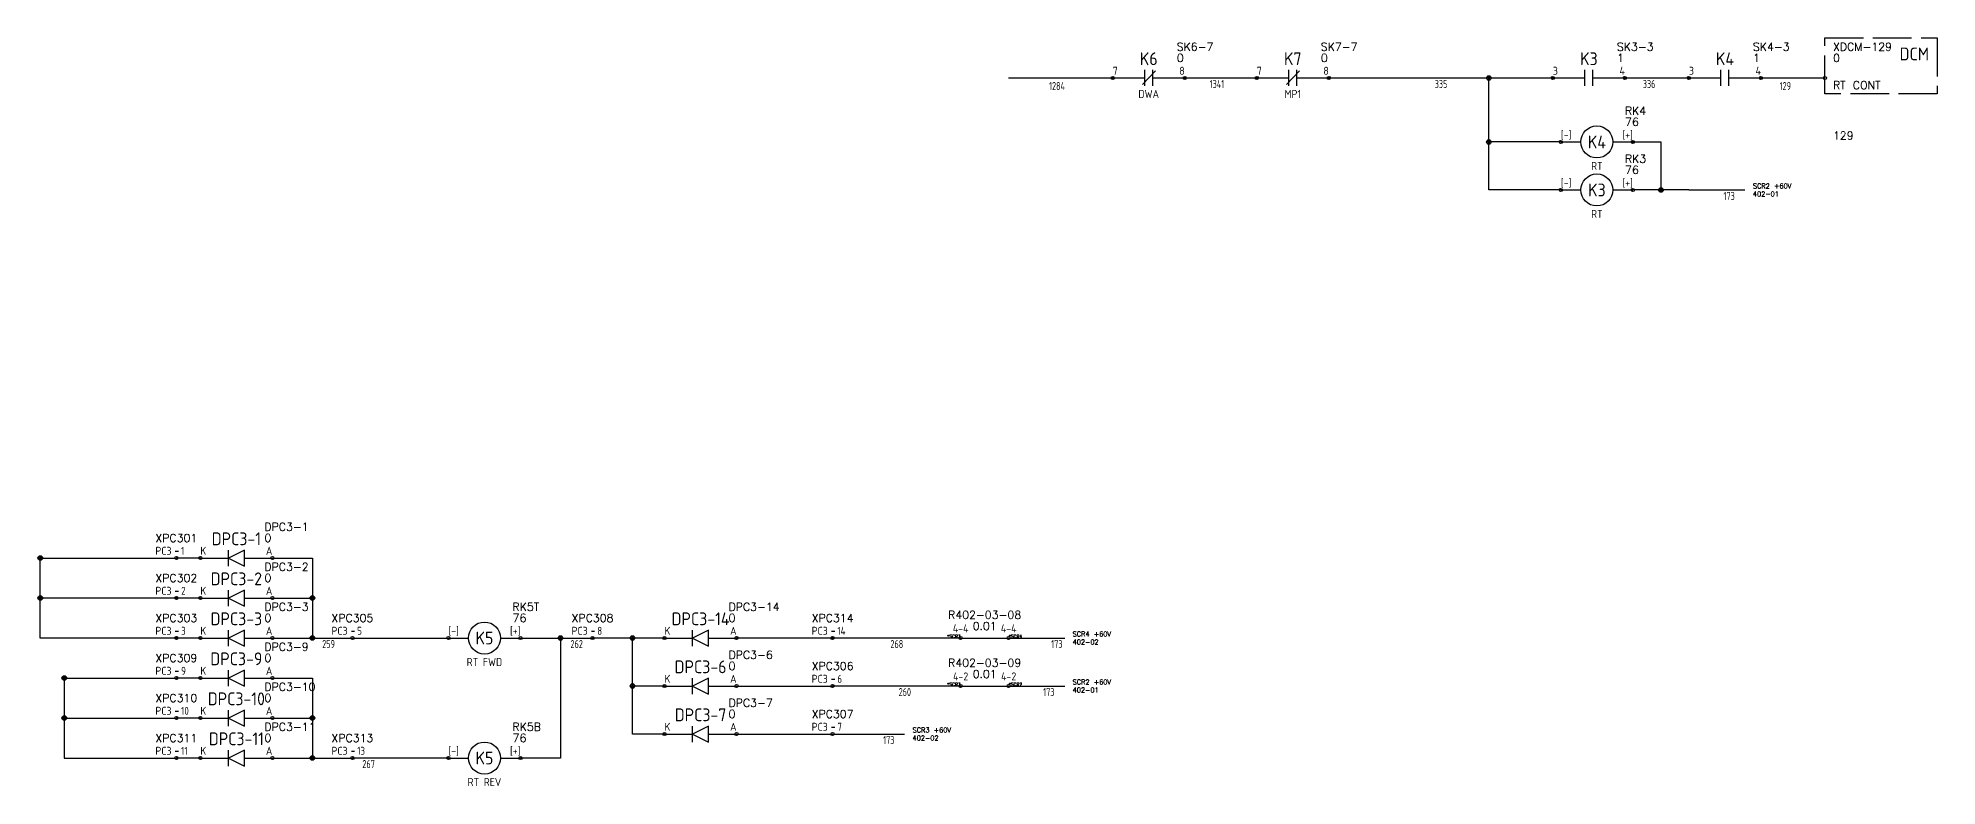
# Model space of a CAD drawing. Header units: millimetres. Extents: x 0 to 2003, y 15 to 1118.
# Drawn here: x 1409 to 2003, y 379 to 613 of the extents above; entities that cross this region are included whole.
import ezdxf
from ezdxf.enums import TextEntityAlignment as Align

# ---------------------------------------------------------------- set-up
doc = ezdxf.new("R2010")
doc.units = ezdxf.units.MM
doc.linetypes.add('ACAD_ISO02W100', pattern=[15, 12, -3])
for name, color, linetype in [('NETLIST', 50, 'Continuous'), ('SYMS', 7, 'Continuous'), ('WIREFIXED', 7, 'Continuous'), ('WIRES', 7, 'Continuous')]:
    doc.layers.add(name, color=color, linetype=linetype)
doc.styles.get("Standard").update_dxf_attribs({"font": 'txt.shx', "bigfont": 'gbcbig.shx'})
doc.styles.add('WD_IEC', font='isocp2.shx', dxfattribs={"width": 0.9, "height": 4})

# ---------------------------------------------------------------- blocks, each defined once
blk = doc.blocks.new('WD_WNH2')
at = {"linetype": 'Continuous', "style": 'WD_IEC', "width": 0.8}
blk.add_attdef('WIRENO', text='', height=2.5, dxfattribs=at).set_placement((0, 0), align=Align.TOP_CENTER)
at = {"style": 'WD_IEC', "flags": 1}
for tag, p in [('W02USER', (0, -1.21)), ('W03USER', (0, -1.33)), ('W04USER', (0, -1.46)), ('W05USER', (0, -1.58)), ('W06USER', (0, -1.71)), ('W07USER', (0, -1.83)), ('W08USER', (0, -1.96)), ('W09USER', (0, -2.08)), ('W01USER', (0, -1.08)), ('W10USER', (0, -2.21))]:
    blk.add_attdef(tag, text='', height=0.08, dxfattribs=at).set_placement(p, align=Align.CENTER)
blk = doc.blocks.new('CONTACT-NC')
for p, q in [((0, 0), (10, 0)), ((13.35, 2.25), (9.28, -2.05)), ((10, -2.5), (10, 2.5)), ((12.5, -2.5), (12.5, 2.5)), ((12.5, 0), (22.5, 0))]:
    blk.add_line(p, q)
for centre in [(0, 0), (22.5, 0)]:
    blk.add_circle(centre, 0.5)
at = {"style": 'WD_IEC', "flags": 1}
blk.add_attdef('LOC', text='', height=4, dxfattribs=at).set_placement((11.25, 11), align=Align.MIDDLE_CENTER)
at = {"style": 'WD_IEC'}
for tag, height, p in [('TAG1', 4, (11.25, 6)), ('DESC1', 2.5, (11.25, -5))]:
    blk.add_attdef(tag, text='', height=height, dxfattribs=at).set_placement(p, align=Align.MIDDLE_CENTER)
for tag, p, height, flags in [('X4TERM01', (0, 0), 0.64, 1), ('TERM01', (0, 1), 2.5, 8), ('X1TERM02', (22.5, 0), 0.64, 1)]:
    blk.add_attdef(tag, p, '', height=height, dxfattribs=dict(at, flags=flags))
at = {"style": 'WD_IEC', "flags": 8}
blk.add_attdef('TERM02', text='', height=2.5, dxfattribs=at).set_placement((22.5, 1), align=Align.RIGHT)
at = {"layer": 'NETLIST'}
for tag, p, height in [('NETTAG', (20, 8.5), 2.5), ('NETVALUE', (20, 5), 2.56)]:
    blk.add_attdef(tag, p, '', height=height, dxfattribs=at)
blk = doc.blocks.new('CONTACTOR-H')
for p, q in [((0, 0), (6.25, 0)), ((16.25, 0), (22.5, 0))]:
    blk.add_line(p, q)
for centre, radius in [((0, 0), 0.5), ((11.25, 0), 5), ((22.5, 0), 0.5)]:
    blk.add_circle(centre, radius)
at = {"style": 'WD_IEC', "flags": 1}
blk.add_attdef('LOC', text='', height=4, dxfattribs=at).set_placement((11.25, 8.5), align=Align.MIDDLE_CENTER)
at = {"style": 'WD_IEC'}
for tag, p, height, flags in [('X4TERM01', (0, 0), 0.64, 1), ('TERM01', (0, 1), 2.5, 8), ('X1TERM02', (22.5, 0), 0.64, 1)]:
    blk.add_attdef(tag, p, '', height=height, dxfattribs=dict(at, flags=flags))
for tag, height, p in [('TAG1', 4, (11.25, 0)), ('DESC1', 2.5, (11.25, -7.5))]:
    blk.add_attdef(tag, text='', height=height, dxfattribs=at).set_placement(p, align=Align.MIDDLE_CENTER)
at = {"style": 'WD_IEC', "flags": 8}
blk.add_attdef('TERM02', text='', height=2.5, dxfattribs=at).set_placement((22.5, 1), align=Align.RIGHT)
at = {"layer": 'NETLIST'}
for tag, p, height in [('NETTAG', (20, 8.5), 2.5), ('NETVALUE', (20, 5), 2.56)]:
    blk.add_attdef(tag, p, '', height=height, dxfattribs=at)
blk = doc.blocks.new('CONTACT-NO')
for p, q in [((2.5, 0), (12.5, 0)), ((12.5, -2.5), (12.5, 2.5)), ((15, -2.5), (15, 2.5)), ((15, 0), (25, 0))]:
    blk.add_line(p, q)
for centre in [(2.5, 0), (25, 0)]:
    blk.add_circle(centre, 0.5)
at = {"style": 'WD_IEC', "flags": 1}
blk.add_attdef('LOC', text='', height=4, dxfattribs=at).set_placement((13.75, 11), align=Align.MIDDLE_CENTER)
at = {"style": 'WD_IEC'}
for tag, height, p in [('TAG1', 4, (13.75, 6)), ('DESC1', 2.5, (13.75, -5))]:
    blk.add_attdef(tag, text='', height=height, dxfattribs=at).set_placement(p, align=Align.MIDDLE_CENTER)
for tag, p, height, flags in [('X4TERM01', (2.5, 0), 0.64, 1), ('TERM01', (2.5, 1), 2.5, 8), ('X1TERM02', (25, 0), 0.64, 1)]:
    blk.add_attdef(tag, p, '', height=height, dxfattribs=dict(at, flags=flags))
at = {"style": 'WD_IEC', "flags": 8}
blk.add_attdef('TERM02', text='', height=2.5, dxfattribs=at).set_placement((25, 1), align=Align.RIGHT)
at = {"layer": 'NETLIST'}
for tag, p, height in [('NETTAG', (22.5, 8.5), 2.5), ('NETVALUE', (22.5, 5), 2.56)]:
    blk.add_attdef(tag, p, '', height=height, dxfattribs=at)
blk = doc.blocks.new('WDDOT')
for radius in [0.72, 0.449, 0.223]:
    blk.add_circle((0, 0), radius)
blk = doc.blocks.new('DCM-2')
at = {"linetype": 'ACAD_ISO02W100'}
blk.add_lwpolyline([(0, 12.5), (35, 12.5), (35, -5), (0, -5)], close=True, dxfattribs=at)
blk.add_circle((0, 0), 0.5)
at = {"style": 'WD_IEC'}
for tag, height, flags, p in [('LOC', 4, 1, (32.5, 14.5)), ('DESC1', 3, 8, (32.5, 2.5))]:
    blk.add_attdef(tag, text='', height=height, dxfattribs=dict(at, flags=flags)).set_placement(p, align=Align.MIDDLE_RIGHT)
blk.add_attdef('TAG1', text='', height=4, dxfattribs=at).set_placement((32.5, 7.5), align=Align.MIDDLE_RIGHT)
at = {"style": 'WD_IEC', "flags": 1}
blk.add_attdef('X4TERM01', (0, 0), '', height=0.5, dxfattribs=at)
blk.add_attdef('TERMDESC01', text='', height=2.5).set_placement((2.5, -1), align=Align.TOP_LEFT)
blk.add_attdef('TERM01', text='', height=2.5).set_placement((2.5, -20), align=Align.BOTTOM_LEFT)
at = {"layer": 'NETLIST'}
for tag, p in [('NETTAG', (2.5, 8.5)), ('NETVALUE', (2.5, 5))]:
    blk.add_attdef(tag, p, '', height=2.5, dxfattribs=at)
blk = doc.blocks.new('DIODE-L')
for p, q in [((-22.5, 0), (-13.75, 0)), ((-13.75, -2.5), (-13.75, 2.5)), ((-8.75, 2.5), (-13.75, 0)), ((-13.75, 0), (-8.75, -2.5)), ((-8.75, -2.5), (-8.75, 2.5)), ((-8.75, 0), (0, 0))]:
    blk.add_line(p, q)
for centre in [(-22.5, 0), (0, 0)]:
    blk.add_circle(centre, 0.5)
at = {"style": 'WD_IEC', "flags": 1}
blk.add_attdef('LOC', text='', height=4, dxfattribs=at).set_placement((-11.25, 11), align=Align.MIDDLE_CENTER)
at = {"style": 'WD_IEC'}
for tag, height, p in [('TAG1', 4, (-11.25, 6)), ('DESC1', 2.5, (-11.25, -5))]:
    blk.add_attdef(tag, text='', height=height, dxfattribs=at).set_placement(p, align=Align.MIDDLE_CENTER)
for tag, p, height, flags in [('X4TERM01', (-22.5, 0), 0.64, 1), ('TERM01', (-22.5, 1), 2.5, 8), ('X1TERM02', (0, 0), 0.64, 1)]:
    blk.add_attdef(tag, p, '', height=height, dxfattribs=dict(at, flags=flags))
at = {"style": 'WD_IEC', "flags": 8}
blk.add_attdef('TERM02', text='', height=2.5, dxfattribs=at).set_placement((0, 1), align=Align.RIGHT)
at = {"layer": 'NETLIST'}
for tag, p, height in [('NETTAG', (-2.5, 8.5), 2.5), ('NETVALUE', (-2.5, 5), 2.56)]:
    blk.add_attdef(tag, p, '', height=height, dxfattribs=at)
blk = doc.blocks.new('TBH-1')
blk.add_line((-0.33, 2.17), (0.65, 2.17))
blk.add_circle((0, 0), 0.5)
at = {"style": 'WD_IEC', "flags": 1}
blk.add_attdef('LOC', text='', height=4, dxfattribs=at).set_placement((-15, 7.5), align=Align.MIDDLE_LEFT)
at = {"style": 'WD_IEC'}
blk.add_attdef('TAG1', text='', height=2.5, dxfattribs=at).set_placement((-1.5, 1), align=Align.RIGHT)
at = {"style": 'WD_IEC', "flags": 1}
blk.add_attdef('X1TERM01', (0, 0), '', height=0.5, dxfattribs=at)
at = {"style": 'WD_IEC', "width": 0.9}
blk.add_attdef('TERM01', (1.5, 1), '', height=2.5, dxfattribs=at)
at = {"layer": 'NETLIST'}
for tag, p in [('NETTAG', (0, 5)), ('NETVALUE', (0, -2.5))]:
    blk.add_attdef(tag, text='', height=2.5, dxfattribs=at).set_placement(p, align=Align.CENTER)
blk = doc.blocks.new('INTERCONNECT-H1')
blk.add_line((-2.5, 0), (12.5, 0))
for centre in [(-2.5, 0), (12.5, 0)]:
    blk.add_circle(centre, 0.5)
at = {"style": 'WD_IEC', "flags": 1}
for tag, height, p in [('LOC', 4, (5, 10)), ('TAG1', 4, (-2.43, 3.16)), ('DESC1', 2.5, (5, -2.5))]:
    blk.add_attdef(tag, text='', height=height, dxfattribs=at).set_placement(p, align=Align.MIDDLE_CENTER)
at = {"style": 'WD_IEC', "flags": 8}
for tag, p in [('TERM01', (-2.5, 1)), ('TERM02', (12.5, 1))]:
    blk.add_attdef(tag, text='', height=2.5, dxfattribs=at).set_placement(p, align=Align.BOTTOM_CENTER)
at = {"style": 'WD_IEC', "flags": 1}
for tag, p in [('X4TERM01', (-2.5, 0)), ('X1TERM02', (12.5, 0))]:
    blk.add_attdef(tag, p, '', height=0.64, dxfattribs=at)
at = {"layer": 'NETLIST'}
for tag, p in [('NETTAG', (5, 6)), ('NETVALUE', (5, 2.5))]:
    blk.add_attdef(tag, text='', height=2.5, dxfattribs=at).set_placement(p, align=Align.CENTER)
blk.add_attdef('X4TERMDESC01', text='', height=1, dxfattribs=at).set_placement((-2.5, 0), align=Align.RIGHT)
blk.add_attdef('X1TERMDESC02', (12.5, 0), '', height=1, dxfattribs=at)

msp = doc.modelspace()

# ---------------------------------------------------------------- linework, layer by layer
at = {"layer": 'WIRES'}
for p, q in [((1712.5, 600), (1745, 600)), ((1767.5, 600), (1790, 600)), ((1812.5, 600), (1882.5, 600)), ((1862.5, 565), (1862.5, 600)), ((1905, 600), (1925, 600)), ((1947.5, 600), (1967.5, 600)), ((1885, 580), (1862.5, 580)), ((1907.5, 580), (1916.25, 580)), ((1916.25, 580), (1916.25, 565)), ((1885, 565), (1862.5, 565)), ((1916.25, 565), (1907.5, 565)), ((1925, 565), (1916.25, 565)), ((1925, 565), (1942.5, 565)), ((1410, 450), (1452.5, 450)), ((1410, 437.5), (1410, 450)), ((1460, 450), (1452.5, 450)), ((1482.5, 450), (1495, 450)), ((1495, 450), (1495, 425)), ((1452.5, 437.5), (1410, 437.5)), ((1410, 425), (1410, 437.5)), ((1460, 437.5), (1452.5, 437.5)), ((1482.5, 437.5), (1495, 437.5)), ((1452.5, 425), (1410, 425)), ((1460, 425), (1452.5, 425)), ((1482.5, 425), (1495, 425)), ((1495, 425), (1507.5, 425)), ((1507.5, 425), (1537.5, 425)), ((1560, 425), (1572.5, 425)), ((1572.5, 425), (1572.5, 387.5)), ((1572.5, 425), (1582.5, 425)), ((1605, 425), (1582.5, 425)), ((1595, 410), (1595, 425)), ((1657.5, 425), (1627.5, 425)), ((1697.5, 425), (1657.5, 425)), ((1712.5, 425), (1730, 425)), ((1417.5, 412.5), (1452.5, 412.5)), ((1417.5, 412.5), (1417.5, 400)), ((1460, 412.5), (1452.5, 412.5)), ((1482.5, 412.5), (1495, 412.5)), ((1495, 412.5), (1495, 387.5)), ((1605, 410), (1595, 410)), ((1595, 395), (1595, 410)), ((1595, 410), (1595, 410)), ((1627.5, 410), (1657.5, 410)), ((1697.5, 410), (1657.5, 410)), ((1712.5, 410), (1730, 410)), ((1417.5, 400), (1452.5, 400)), ((1417.5, 400), (1417.5, 387.5)), ((1460, 400), (1452.5, 400)), ((1482.5, 400), (1495, 400)), ((1605, 395), (1595, 395)), ((1627.5, 395), (1657.5, 395)), ((1657.5, 395), (1680, 395)), ((1417.5, 387.5), (1452.5, 387.5)), ((1460, 387.5), (1452.5, 387.5)), ((1482.5, 387.5), (1495, 387.5)), ((1495, 387.5), (1507.5, 387.5)), ((1537.5, 387.5), (1507.5, 387.5)), ((1572.5, 387.5), (1560, 387.5))]:
    msp.add_line(p, q, dxfattribs=at)

# ---------------------------------------------------------------- block references
for name, p, values in [('DCM-2', (1967.5, 600), {'TERMDESC01': 'RT CONT', 'TAG1': 'DCM', 'TERM01': '129', 'NETTAG': 'XDCM-129', 'NETVALUE': '0'}), ('TBH-1', (1452.5, 450), {'TAG1': 'PC3', 'TERM01': '1', 'NETTAG': 'XPC301'}), ('TBH-1', (1452.5, 437.5), {'TAG1': 'PC3', 'TERM01': '2', 'NETTAG': 'XPC302'}), ('TBH-1', (1452.5, 425), {'TAG1': 'PC3', 'TERM01': '3', 'NETTAG': 'XPC303'}), ('TBH-1', (1507.5, 425), {'TAG1': 'PC3', 'TERM01': '5', 'NETTAG': 'XPC305'}), ('TBH-1', (1582.5, 425), {'TAG1': 'PC3', 'TERM01': '8', 'NETTAG': 'XPC308'}), ('TBH-1', (1657.5, 425), {'TAG1': 'PC3', 'TERM01': '14', 'NETTAG': 'XPC314'}), ('TBH-1', (1452.5, 412.5), {'TAG1': 'PC3', 'TERM01': '9', 'NETTAG': 'XPC309'}), ('TBH-1', (1657.5, 410), {'TAG1': 'PC3', 'TERM01': '6', 'NETTAG': 'XPC306'}), ('TBH-1', (1452.5, 400), {'TAG1': 'PC3', 'TERM01': '10', 'NETTAG': 'XPC310'}), ('TBH-1', (1657.5, 395), {'TAG1': 'PC3', 'TERM01': '7', 'NETTAG': 'XPC307'}), ('TBH-1', (1452.5, 387.5), {'TAG1': 'PC3', 'TERM01': '11', 'NETTAG': 'XPC311'}), ('TBH-1', (1507.5, 387.5), {'TAG1': 'PC3', 'TERM01': '13', 'NETTAG': 'XPC313'})]:
    msp.add_blockref(name, p).add_auto_attribs(values)
ref = msp.add_blockref('CONTACT-NC', (1745, 600))
ref.add_attrib('TERM02', '8', dxfattribs={"height": 2.5, "style": 'WD_IEC'}).set_placement((1767.5, 601), align=Align.RIGHT)
ref.add_attrib('TERM01', '7', (1745, 601), dxfattribs={"height": 2.5, "style": 'WD_IEC'})
ref.add_attrib('DESC1', 'DWA', dxfattribs={"height": 2.5, "style": 'WD_IEC'}).set_placement((1756.25, 595), align=Align.MIDDLE_CENTER)
ref.add_attrib('TAG1', 'K6', dxfattribs={"height": 4, "style": 'WD_IEC'}).set_placement((1756.25, 606), align=Align.MIDDLE_CENTER)
ref.add_attrib('NETVALUE', '0', (1765, 605), dxfattribs={"layer": 'NETLIST', "height": 2.56})
ref.add_attrib('NETTAG', 'SK6-7', (1765, 608.5), dxfattribs={"layer": 'NETLIST', "height": 2.5})
ref = msp.add_blockref('CONTACT-NC', (1790, 600))
ref.add_attrib('TERM02', '8', dxfattribs={"height": 2.5, "style": 'WD_IEC'}).set_placement((1812.5, 601), align=Align.RIGHT)
ref.add_attrib('TERM01', '7', (1790, 601), dxfattribs={"height": 2.5, "style": 'WD_IEC'})
ref.add_attrib('DESC1', 'MP1', dxfattribs={"height": 2.5, "style": 'WD_IEC'}).set_placement((1801.25, 595), align=Align.MIDDLE_CENTER)
ref.add_attrib('TAG1', 'K7', dxfattribs={"height": 4, "style": 'WD_IEC'}).set_placement((1801.25, 606), align=Align.MIDDLE_CENTER)
ref.add_attrib('NETVALUE', '0', (1810, 605), dxfattribs={"layer": 'NETLIST', "height": 2.56})
ref.add_attrib('NETTAG', 'SK7-7', (1810, 608.5), dxfattribs={"layer": 'NETLIST', "height": 2.5})
ref = msp.add_blockref('CONTACT-NO', (1880, 600))
ref.add_attrib('NETTAG', 'SK3-3', (1902.5, 608.5), dxfattribs={"layer": 'NETLIST', "height": 2.5})
ref.add_attrib('NETVALUE', '1', (1902.5, 605), dxfattribs={"layer": 'NETLIST', "height": 2.56})
ref.add_attrib('TAG1', 'K3', dxfattribs={"height": 4, "style": 'WD_IEC'}).set_placement((1893.75, 606), align=Align.MIDDLE_CENTER)
ref.add_attrib('TERM01', '3', (1882.5, 601), dxfattribs={"height": 2.5, "style": 'WD_IEC'})
ref.add_attrib('TERM02', '4', dxfattribs={"height": 2.5, "style": 'WD_IEC'}).set_placement((1905, 601), align=Align.RIGHT)
ref = msp.add_blockref('CONTACT-NO', (1922.5, 600))
ref.add_attrib('NETTAG', 'SK4-3', (1945, 608.5), dxfattribs={"layer": 'NETLIST', "height": 2.5})
ref.add_attrib('NETVALUE', '1', (1945, 605), dxfattribs={"layer": 'NETLIST', "height": 2.56})
ref.add_attrib('TAG1', 'K4', dxfattribs={"height": 4, "style": 'WD_IEC'}).set_placement((1936.25, 606), align=Align.MIDDLE_CENTER)
ref.add_attrib('TERM01', '3', (1925, 601), dxfattribs={"height": 2.5, "style": 'WD_IEC'})
ref.add_attrib('TERM02', '4', dxfattribs={"height": 2.5, "style": 'WD_IEC'}).set_placement((1947.5, 601), align=Align.RIGHT)
ref = msp.add_blockref('CONTACTOR-H', (1885, 580))
ref.add_attrib('TERM02', '[+]', dxfattribs={"height": 2.5, "style": 'WD_IEC'}).set_placement((1907.5, 581), align=Align.RIGHT)
ref.add_attrib('TERM01', '[-]', (1885, 581), dxfattribs={"height": 2.5, "style": 'WD_IEC'})
ref.add_attrib('DESC1', 'RT', dxfattribs={"height": 2.5, "style": 'WD_IEC'}).set_placement((1896.25, 572.5), align=Align.MIDDLE_CENTER)
ref.add_attrib('TAG1', 'K4', dxfattribs={"height": 4, "style": 'WD_IEC'}).set_placement((1896.25, 580), align=Align.MIDDLE_CENTER)
ref.add_attrib('NETVALUE', '76', (1905, 585), dxfattribs={"layer": 'NETLIST', "height": 2.56})
ref.add_attrib('NETTAG', 'RK4', (1905, 588.5), dxfattribs={"layer": 'NETLIST', "height": 2.5})
ref = msp.add_blockref('CONTACTOR-H', (1885, 565))
ref.add_attrib('TERM02', '[+]', dxfattribs={"height": 2.5, "style": 'WD_IEC'}).set_placement((1907.5, 566), align=Align.RIGHT)
ref.add_attrib('TERM01', '[-]', (1885, 566), dxfattribs={"height": 2.5, "style": 'WD_IEC'})
ref.add_attrib('DESC1', 'RT', dxfattribs={"height": 2.5, "style": 'WD_IEC'}).set_placement((1896.25, 557.5), align=Align.MIDDLE_CENTER)
ref.add_attrib('TAG1', 'K3', dxfattribs={"height": 4, "style": 'WD_IEC'}).set_placement((1896.25, 565), align=Align.MIDDLE_CENTER)
ref.add_attrib('NETVALUE', '76', (1905, 570), dxfattribs={"layer": 'NETLIST', "height": 2.56})
ref.add_attrib('NETTAG', 'RK3', (1905, 573.5), dxfattribs={"layer": 'NETLIST', "height": 2.5})
ref = msp.add_blockref('DIODE-L', (1482.5, 450))
ref.add_attrib('NETTAG', 'DPC3-1', (1480, 458.5), dxfattribs={"layer": 'NETLIST', "height": 2.5})
ref.add_attrib('NETVALUE', '0', (1480, 455), dxfattribs={"layer": 'NETLIST', "height": 2.56})
ref.add_attrib('TAG1', 'DPC3-1', dxfattribs={"height": 4, "style": 'WD_IEC'}).set_placement((1471.25, 456), align=Align.MIDDLE_CENTER)
ref.add_attrib('TERM01', 'K', (1460, 451), dxfattribs={"height": 2.5, "style": 'WD_IEC'})
ref.add_attrib('TERM02', 'A', dxfattribs={"height": 2.5, "style": 'WD_IEC'}).set_placement((1482.5, 451), align=Align.RIGHT)
ref = msp.add_blockref('DIODE-L', (1482.5, 437.5))
ref.add_attrib('NETTAG', 'DPC3-2', (1480, 446), dxfattribs={"layer": 'NETLIST', "height": 2.5})
ref.add_attrib('NETVALUE', '0', (1480, 442.5), dxfattribs={"layer": 'NETLIST', "height": 2.56})
ref.add_attrib('TAG1', 'DPC3-2', dxfattribs={"height": 4, "style": 'WD_IEC'}).set_placement((1471.25, 443.5), align=Align.MIDDLE_CENTER)
ref.add_attrib('TERM01', 'K', (1460, 438.5), dxfattribs={"height": 2.5, "style": 'WD_IEC'})
ref.add_attrib('TERM02', 'A', dxfattribs={"height": 2.5, "style": 'WD_IEC'}).set_placement((1482.5, 438.5), align=Align.RIGHT)
ref = msp.add_blockref('DIODE-L', (1482.5, 425))
ref.add_attrib('NETTAG', 'DPC3-3', (1480, 433.5), dxfattribs={"layer": 'NETLIST', "height": 2.5})
ref.add_attrib('NETVALUE', '0', (1480, 430), dxfattribs={"layer": 'NETLIST', "height": 2.56})
ref.add_attrib('TAG1', 'DPC3-3', dxfattribs={"height": 4, "style": 'WD_IEC'}).set_placement((1471.25, 431), align=Align.MIDDLE_CENTER)
ref.add_attrib('TERM01', 'K', (1460, 426), dxfattribs={"height": 2.5, "style": 'WD_IEC'})
ref.add_attrib('TERM02', 'A', dxfattribs={"height": 2.5, "style": 'WD_IEC'}).set_placement((1482.5, 426), align=Align.RIGHT)
ref = msp.add_blockref('CONTACTOR-H', (1537.5, 425))
ref.add_attrib('TERM02', '[+]', dxfattribs={"height": 2.5, "style": 'WD_IEC'}).set_placement((1560, 426), align=Align.RIGHT)
ref.add_attrib('TERM01', '[-]', (1537.5, 426), dxfattribs={"height": 2.5, "style": 'WD_IEC'})
ref.add_attrib('DESC1', 'RT FWD', dxfattribs={"height": 2.5, "style": 'WD_IEC'}).set_placement((1548.75, 417.5), align=Align.MIDDLE_CENTER)
ref.add_attrib('TAG1', 'K5', dxfattribs={"height": 4, "style": 'WD_IEC'}).set_placement((1548.75, 425), align=Align.MIDDLE_CENTER)
ref.add_attrib('NETVALUE', '76', (1557.5, 430), dxfattribs={"layer": 'NETLIST', "height": 2.56})
ref.add_attrib('NETTAG', 'RK5T', (1557.5, 433.5), dxfattribs={"layer": 'NETLIST', "height": 2.5})
ref = msp.add_blockref('DIODE-L', (1627.5, 425))
ref.add_attrib('NETTAG', 'DPC3-14', (1625, 433.5), dxfattribs={"layer": 'NETLIST', "height": 2.5})
ref.add_attrib('NETVALUE', '0', (1625, 430), dxfattribs={"layer": 'NETLIST', "height": 2.56})
ref.add_attrib('TAG1', 'DPC3-14', dxfattribs={"height": 4, "style": 'WD_IEC'}).set_placement((1616.25, 431), align=Align.MIDDLE_CENTER)
ref.add_attrib('TERM01', 'K', (1605, 426), dxfattribs={"height": 2.5, "style": 'WD_IEC'})
ref.add_attrib('TERM02', 'A', dxfattribs={"height": 2.5, "style": 'WD_IEC'}).set_placement((1627.5, 426), align=Align.RIGHT)
ref = msp.add_blockref('INTERCONNECT-H1', (1700, 425))
ref.add_attrib('TERM02', '4-4', dxfattribs={"height": 2.5, "style": 'WD_IEC'}).set_placement((1712.5, 426), align=Align.BOTTOM_CENTER)
ref.add_attrib('TERM01', '4-4', dxfattribs={"height": 2.5, "style": 'WD_IEC'}).set_placement((1697.5, 426), align=Align.BOTTOM_CENTER)
ref.add_attrib('NETVALUE', '0.01', dxfattribs={"layer": 'NETLIST', "height": 2.5}).set_placement((1705, 427.5), align=Align.CENTER)
ref.add_attrib('NETTAG', 'R402-03-08', dxfattribs={"layer": 'NETLIST', "height": 2.5}).set_placement((1705, 431), align=Align.CENTER)
ref.add_attrib('X4TERMDESC01', '*SCR3', dxfattribs={"layer": 'NETLIST', "height": 1}).set_placement((1697.5, 425), align=Align.RIGHT)
ref.add_attrib('X1TERMDESC02', '*SCR4', (1712.5, 425), dxfattribs={"layer": 'NETLIST', "height": 1})
ref = msp.add_blockref('DIODE-L', (1482.5, 412.5))
ref.add_attrib('NETTAG', 'DPC3-9', (1480, 421), dxfattribs={"layer": 'NETLIST', "height": 2.5})
ref.add_attrib('NETVALUE', '0', (1480, 417.5), dxfattribs={"layer": 'NETLIST', "height": 2.56})
ref.add_attrib('TAG1', 'DPC3-9', dxfattribs={"height": 4, "style": 'WD_IEC'}).set_placement((1471.25, 418.5), align=Align.MIDDLE_CENTER)
ref.add_attrib('TERM01', 'K', (1460, 413.5), dxfattribs={"height": 2.5, "style": 'WD_IEC'})
ref.add_attrib('TERM02', 'A', dxfattribs={"height": 2.5, "style": 'WD_IEC'}).set_placement((1482.5, 413.5), align=Align.RIGHT)
ref = msp.add_blockref('DIODE-L', (1627.5, 410))
ref.add_attrib('NETTAG', 'DPC3-6', (1625, 418.5), dxfattribs={"layer": 'NETLIST', "height": 2.5})
ref.add_attrib('NETVALUE', '0', (1625, 415), dxfattribs={"layer": 'NETLIST', "height": 2.56})
ref.add_attrib('TAG1', 'DPC3-6', dxfattribs={"height": 4, "style": 'WD_IEC'}).set_placement((1616.25, 416), align=Align.MIDDLE_CENTER)
ref.add_attrib('TERM01', 'K', (1605, 411), dxfattribs={"height": 2.5, "style": 'WD_IEC'})
ref.add_attrib('TERM02', 'A', dxfattribs={"height": 2.5, "style": 'WD_IEC'}).set_placement((1627.5, 411), align=Align.RIGHT)
ref = msp.add_blockref('INTERCONNECT-H1', (1700, 410))
ref.add_attrib('TERM02', '4-2', dxfattribs={"height": 2.5, "style": 'WD_IEC'}).set_placement((1712.5, 411), align=Align.BOTTOM_CENTER)
ref.add_attrib('TERM01', '4-2', dxfattribs={"height": 2.5, "style": 'WD_IEC'}).set_placement((1697.5, 411), align=Align.BOTTOM_CENTER)
ref.add_attrib('NETVALUE', '0.01', dxfattribs={"layer": 'NETLIST', "height": 2.5}).set_placement((1705, 412.5), align=Align.CENTER)
ref.add_attrib('NETTAG', 'R402-03-09', dxfattribs={"layer": 'NETLIST', "height": 2.5}).set_placement((1705, 416), align=Align.CENTER)
ref.add_attrib('X4TERMDESC01', '*SCR3', dxfattribs={"layer": 'NETLIST', "height": 1}).set_placement((1697.5, 410), align=Align.RIGHT)
ref.add_attrib('X1TERMDESC02', '*SCR2', (1712.5, 410), dxfattribs={"layer": 'NETLIST', "height": 1})
ref = msp.add_blockref('DIODE-L', (1482.5, 400))
ref.add_attrib('NETTAG', 'DPC3-10', (1480, 408.5), dxfattribs={"layer": 'NETLIST', "height": 2.5})
ref.add_attrib('NETVALUE', '0', (1480, 405), dxfattribs={"layer": 'NETLIST', "height": 2.56})
ref.add_attrib('TAG1', 'DPC3-10', dxfattribs={"height": 4, "style": 'WD_IEC'}).set_placement((1471.25, 406), align=Align.MIDDLE_CENTER)
ref.add_attrib('TERM01', 'K', (1460, 401), dxfattribs={"height": 2.5, "style": 'WD_IEC'})
ref.add_attrib('TERM02', 'A', dxfattribs={"height": 2.5, "style": 'WD_IEC'}).set_placement((1482.5, 401), align=Align.RIGHT)
ref = msp.add_blockref('DIODE-L', (1627.5, 395))
ref.add_attrib('NETTAG', 'DPC3-7', (1625, 403.5), dxfattribs={"layer": 'NETLIST', "height": 2.5})
ref.add_attrib('NETVALUE', '0', (1625, 400), dxfattribs={"layer": 'NETLIST', "height": 2.56})
ref.add_attrib('TAG1', 'DPC3-7', dxfattribs={"height": 4, "style": 'WD_IEC'}).set_placement((1616.25, 401), align=Align.MIDDLE_CENTER)
ref.add_attrib('TERM01', 'K', (1605, 396), dxfattribs={"height": 2.5, "style": 'WD_IEC'})
ref.add_attrib('TERM02', 'A', dxfattribs={"height": 2.5, "style": 'WD_IEC'}).set_placement((1627.5, 396), align=Align.RIGHT)
ref = msp.add_blockref('DIODE-L', (1482.5, 387.5))
ref.add_attrib('NETTAG', 'DPC3-11', (1480, 396), dxfattribs={"layer": 'NETLIST', "height": 2.5})
ref.add_attrib('NETVALUE', '0', (1480, 392.5), dxfattribs={"layer": 'NETLIST', "height": 2.56})
ref.add_attrib('TAG1', 'DPC3-11', dxfattribs={"height": 4, "style": 'WD_IEC'}).set_placement((1471.25, 393.5), align=Align.MIDDLE_CENTER)
ref.add_attrib('TERM01', 'K', (1460, 388.5), dxfattribs={"height": 2.5, "style": 'WD_IEC'})
ref.add_attrib('TERM02', 'A', dxfattribs={"height": 2.5, "style": 'WD_IEC'}).set_placement((1482.5, 388.5), align=Align.RIGHT)
ref = msp.add_blockref('CONTACTOR-H', (1537.5, 387.5))
ref.add_attrib('TERM02', '[+]', dxfattribs={"height": 2.5, "style": 'WD_IEC'}).set_placement((1560, 388.5), align=Align.RIGHT)
ref.add_attrib('TERM01', '[-]', (1537.5, 388.5), dxfattribs={"height": 2.5, "style": 'WD_IEC'})
ref.add_attrib('DESC1', 'RT REV', dxfattribs={"height": 2.5, "style": 'WD_IEC'}).set_placement((1548.75, 380), align=Align.MIDDLE_CENTER)
ref.add_attrib('TAG1', 'K5', dxfattribs={"height": 4, "style": 'WD_IEC'}).set_placement((1548.75, 387.5), align=Align.MIDDLE_CENTER)
ref.add_attrib('NETVALUE', '76', (1557.5, 392.5), dxfattribs={"layer": 'NETLIST', "height": 2.56})
ref.add_attrib('NETTAG', 'RK5B', (1557.5, 396), dxfattribs={"layer": 'NETLIST', "height": 2.5})
at = {"layer": 'SYMS'}
for p in [(1862.5, 600), (1862.5, 580), (1916.25, 565), (1410, 450), (1410, 437.5), (1495, 437.5), (1495, 425), (1572.5, 425), (1595, 425), (1417.5, 412.5), (1595, 410), (1417.5, 400), (1495, 400), (1495, 387.5)]:
    msp.add_blockref('WDDOT', p, dxfattribs=at)
at = {"layer": 'WIREFIXED'}
ref = msp.add_blockref('WD_WNH2', (1777.5, 600), dxfattribs=at)
ref.add_attrib('WIRENOF', '1341', dxfattribs={"linetype": 'Continuous', "height": 2.5, "style": 'WD_IEC', "width": 0.8}).set_placement((1777.56, 599.37), align=Align.TOP_CENTER)
ref = msp.add_blockref('WD_WNH2', (1847.5, 600), dxfattribs=at)
ref.add_attrib('WIRENOF', '335', dxfattribs={"linetype": 'Continuous', "height": 2.5, "style": 'WD_IEC', "width": 0.8}).set_placement((1847.56, 599.37), align=Align.TOP_CENTER)
ref = msp.add_blockref('WD_WNH2', (1912.5, 600), dxfattribs=at)
ref.add_attrib('WIRENOF', '336', dxfattribs={"linetype": 'Continuous', "height": 2.5, "style": 'WD_IEC', "width": 0.8}).set_placement((1912.56, 599.37), align=Align.TOP_CENTER)
ref = msp.add_blockref('WD_WNH2', (1727.5, 600), dxfattribs=at)
ref.add_attrib('WIRENOF', '1284', dxfattribs={"linetype": 'Continuous', "height": 2.5, "style": 'WD_IEC', "width": 0.8}).set_placement((1727.61, 598.73), align=Align.TOP_CENTER)
ref = msp.add_blockref('WD_WNH2', (1955, 600), dxfattribs=at)
ref.add_attrib('WIRENOF', '129', dxfattribs={"linetype": 'Continuous', "height": 2.5, "style": 'WD_IEC', "width": 0.8}).set_placement((1955.11, 598.73), align=Align.TOP_CENTER)
ref = msp.add_blockref('WD_WNH2', (1937.5, 565), dxfattribs=at)
ref.add_attrib('WIRENOF', '173', dxfattribs={"linetype": 'Continuous', "height": 2.5, "style": 'WD_IEC', "width": 0.8}).set_placement((1937.56, 564.37), align=Align.TOP_CENTER)
ref = msp.add_blockref('WD_WNH2', (1500, 425), dxfattribs=at)
ref.add_attrib('WIRENOF', '259', dxfattribs={"linetype": 'Continuous', "height": 2.5, "style": 'WD_IEC', "width": 0.8}).set_placement((1500.06, 424.37), align=Align.TOP_CENTER)
ref = msp.add_blockref('WD_WNH2', (1577.5, 425), dxfattribs=at)
ref.add_attrib('WIRENOF', '262', dxfattribs={"linetype": 'Continuous', "height": 2.5, "style": 'WD_IEC', "width": 0.8}).set_placement((1577.56, 424.37), align=Align.TOP_CENTER)
ref = msp.add_blockref('WD_WNH2', (1677.5, 425), dxfattribs=at)
ref.add_attrib('WIRENOF', '268', dxfattribs={"linetype": 'Continuous', "height": 2.5, "style": 'WD_IEC', "width": 0.8}).set_placement((1677.56, 424.37), align=Align.TOP_CENTER)
ref = msp.add_blockref('WD_WNH2', (1727.5, 425), dxfattribs=at)
ref.add_attrib('WIRENOF', '173', dxfattribs={"linetype": 'Continuous', "height": 2.5, "style": 'WD_IEC', "width": 0.8}).set_placement((1727.56, 424.37), align=Align.TOP_CENTER)
ref = msp.add_blockref('WD_WNH2', (1680, 410), dxfattribs=at)
ref.add_attrib('WIRENOF', '260', dxfattribs={"linetype": 'Continuous', "height": 2.5, "style": 'WD_IEC', "width": 0.8}).set_placement((1680.06, 409.37), align=Align.TOP_CENTER)
ref = msp.add_blockref('WD_WNH2', (1725, 410), dxfattribs=at)
ref.add_attrib('WIRENOF', '173', dxfattribs={"linetype": 'Continuous', "height": 2.5, "style": 'WD_IEC', "width": 0.8}).set_placement((1725.06, 409.37), align=Align.TOP_CENTER)
ref = msp.add_blockref('WD_WNH2', (1675, 395), dxfattribs=at)
ref.add_attrib('WIRENOF', '173', dxfattribs={"linetype": 'Continuous', "height": 2.5, "style": 'WD_IEC', "width": 0.8}).set_placement((1675.06, 394.37), align=Align.TOP_CENTER)
ref = msp.add_blockref('WD_WNH2', (1512.5, 387.5), dxfattribs=at)
ref.add_attrib('WIRENOF', '267', dxfattribs={"linetype": 'Continuous', "height": 2.5, "style": 'WD_IEC', "width": 0.8}).set_placement((1512.56, 386.87), align=Align.TOP_CENTER)

# ---------------------------------------------------------------- texts
at = {"char_height": 1.5, "attachment_point": 4}
for s, insert in [('SCR2 +60V\\P402-01', (1945, 565)), ('SCR4 +60V\\P402-02', (1732.5, 425)), ('SCR2 +60V\\P402-01', (1732.5, 410)), ('SCR3 +60V\\P402-02', (1682.5, 395))]:
    msp.add_mtext_dynamic_manual_height_columns(s, width=15, gutter_width=0.5, heights=[0], dxfattribs=dict(at, insert=insert))

doc.saveas('drawing.dxf')
